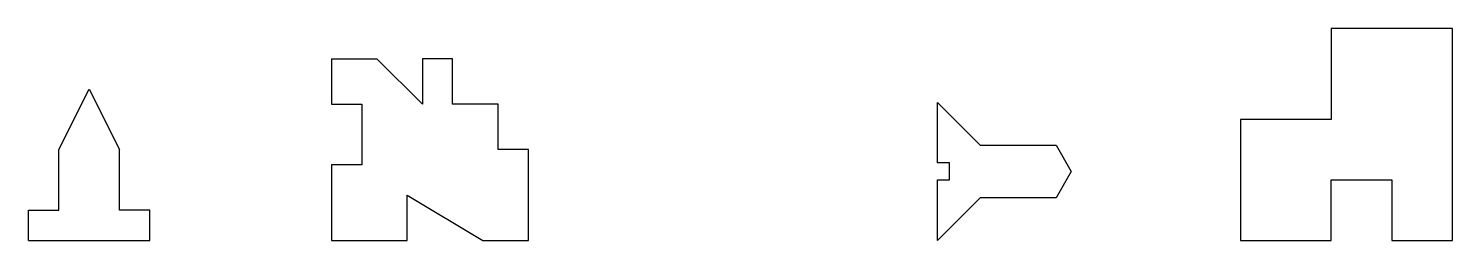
# Model space of a CAD drawing. Header units: inches. Extents: x 0 to 470, y 0 to 70.
import ezdxf

# ---------------------------------------------------------------- set-up
doc = ezdxf.new("R2010")
doc.units = ezdxf.units.IN
doc.header["$MEASUREMENT"] = 0

msp = doc.modelspace()

# ---------------------------------------------------------------- linework, layer by layer
for p, q in [((470, 70), (430, 70)), ((430, 70), (430, 40)), ((470, 0), (470, 70)), ((100, 60), (115, 60)), ((100, 60), (100, 45)), ((115, 60), (130, 45)), ((140, 60), (130, 60)), ((130, 60), (130, 45)), ((140, 45), (140, 60)), ((10, 30), (20, 50)), ((20, 50), (30, 30)), ((100, 45), (110, 45)), ((110, 45), (110, 25)), ((155, 45), (140, 45)), ((155, 30), (155, 45)), ((300, 25.6), (300, 45.6)), ((300, 45.6), (314.14, 31.46)), ((430, 40), (400, 40)), ((400, 40), (400, 0)), ((10, 10), (10, 30)), ((30, 10), (30, 30)), ((165, 30), (155, 30)), ((165, 0), (165, 30)), ((314.14, 31.46), (339.14, 31.46)), ((339.14, 31.46), (344.14, 22.8)), ((110, 25), (100, 25)), ((100, 25), (100, 0)), ((304, 25.6), (300, 25.6)), ((304, 20), (304, 25.6)), ((300, 0), (300, 20)), ((300, 20), (304, 20)), ((344.14, 22.8), (339.14, 14.14)), ((430, 0), (430, 20)), ((430, 20), (450, 20)), ((450, 20), (450, 0)), ((125, 0), (125, 15)), ((125, 15), (150, 0)), ((314.14, 14.14), (300, 0)), ((339.14, 14.14), (314.14, 14.14)), ((0, 0), (0, 10)), ((0, 10), (10, 10)), ((40, 10), (30, 10)), ((40, 0), (40, 10)), ((0, 0), (40, 0)), ((100, 0), (125, 0)), ((150, 0), (165, 0)), ((400, 0), (430, 0)), ((450, 0), (470, 0))]:
    msp.add_line(p, q)

doc.saveas('drawing.dxf')
